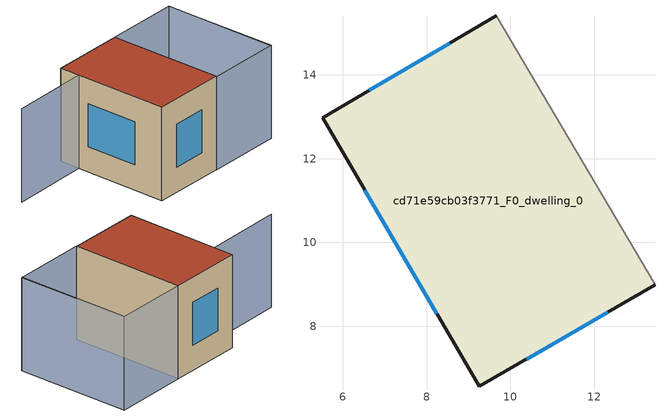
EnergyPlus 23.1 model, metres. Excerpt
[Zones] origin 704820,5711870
cd71e59cb03f3771_F0_dwelling_0
 floor ground (EU_floor_Construction): 9.67,15.42 13.45,8.99 9.25,6.56 5.51,12.98 z0
 wall outside (EU_wall_Construction): 9.67,15.42 5.51,12.98 9.25,6.56 13.45,8.99 z0:6
 wall adiabatic (EU_wall_Construction): 13.45,8.99 9.67,15.42 z0:6
 window (EU_Window_Construction): 8.55,14.76 6.63,13.64 / 10.39,7.22 12.32,8.33 / 6.52,11.25 8.24,8.29 z1.62:4.38
 roof outside (EU_roof_Construction): 13.45,8.99 9.67,15.42 5.51,12.98 9.25,6.56 z6
shading: 1.73,9.15 6.18,11.83 / 17.64,11.4 13.87,17.85 / 13.47,8.97 9.67,15.42 / 9.67,15.42 13.87,17.89 / 13.87,17.89 17.67,11.44 / 17.67,11.44 13.47,8.97 z0:6
[Building]
EU S2 Campaign: North Axis=0; Terrain=City; Solar Distribution=FullExterior
[Site:Location]
London: Latitude=51.5; Longitude=-0.5; Time Zone=0; Elevation=25
[SizingPeriod:WeatherFileDays]
AnnualSizingPeriod: Begin Month=1; Begin Day of Month=1; End Month=12; End Day of Month=31; Day of Week for Start Day=Monday; Use Weather File Daylight Saving Period=No; Use Weather File Rain and Snow Indicators=No
[MATERIAL]
EU_InternalMass_Material: Roughness=MediumRough; Thickness=0.1; Conductivity=1; Density=1800; Specific Heat=900; Thermal Absorptance=0.9; Solar Absorptance=0.7; Visible Absorptance=0.7
[MATERIAL:NOMASS] Roughness=MediumRough; Thermal Absorptance=0.9; Solar Absorptance=0.7; Visible Absorptance=0.7
Name | Thermal Resistance
EU_wall_NoMass | 0.555556
EU_roof_NoMass | 0.510204
EU_floor_NoMass | 1.68919
[WINDOWMATERIAL:SIMPLEGLAZINGSYSTEM]
EU_Window_SimpleGlazing: UFactor=3.96; Solar Heat Gain Coefficient=0.85; Visible Transmittance=0.85
[CONSTRUCTION]
EU_wall_Construction: EU_wall_NoMass
EU_roof_Construction: EU_roof_NoMass
EU_floor_Construction: EU_floor_NoMass
EU_InternalMass_Construction: EU_InternalMass_Material
EU_Window_Construction: EU_Window_SimpleGlazing
[ZONE]
cd71e59cb03f3771_F0_dwelling_0: Type=1; Multiplier=1; Ceiling Height=autocalculate; Volume=216.031; Floor Area=autocalculate; Part of Total Floor Area=Yes
[INTERNALMASS]
cd71e59cb03f3771_F0_dwelling_0_EU_InternalMass: Construction=EU_InternalMass_Construction; Zone or ZoneList=cd71e59cb03f3771_F0_dwelling_0; Surface Area=36.005
[OTHEREQUIPMENT]
EU_Step8_InternalGain_cd71e59cb03f3771_F0_dwelling_0_f000: Fuel Type=Electricity; Zone or ZoneList or Space or SpaceList=cd71e59cb03f3771_F0_dwelling_0; Schedule=EU_Step8_GainSchedule_cd71e59cb03f3771_F0_dwelling_0_f000; Design Level Calculation Method=Watts/Area; Power per Zone Floor Area=1; Fraction Latent=0; Fraction Radiant=0; Fraction Lost=0; Carbon Dioxide Generation Rate=0; EndUse Subcategory=EU_Step8_InternalGains
[ZONEVENTILATION:DESIGNFLOWRATE]
EU_ConstantAir_cd71e59cb03f3771_F0_dwelling_0: Zone or ZoneList or Space or SpaceList=cd71e59cb03f3771_F0_dwelling_0; Schedule=EU_AlwaysOn; Design Flow Rate Calculation Method=AirChanges/Hour; Air Changes per Hour=0.48; Ventilation Type=Natural; Fan Pressure Rise=0; Fan Total Efficiency=1; Constant Term Coefficient=1; Temperature Term Coefficient=0; Velocity Term Coefficient=0; Velocity Squared Term Coefficient=0; Minimum Indoor Temperature=-100; Maximum Indoor Temperature=100; Delta Temperature=-100; Minimum Outdoor Temperature=-100; Maximum Outdoor Temperature=100; Maximum Wind Speed=40
[HVACTEMPLATE:THERMOSTAT]
EU_HeatOnly_cd71e59cb03f3771_F0_dwelling_0: Constant Heating Setpoint=20; Constant Cooling Setpoint=50
[HVACTEMPLATE:ZONE:IDEALLOADSAIRSYSTEM]
cd71e59cb03f3771_F0_dwelling_0: Template Thermostat=EU_HeatOnly_cd71e59cb03f3771_F0_dwelling_0; System Availability Schedule=EU_AlwaysOn; Maximum Heating Supply Air Temperature=50; Minimum Cooling Supply Air Temperature=13; Maximum Heating Supply Air Humidity Ratio=0.0156; Minimum Cooling Supply Air Humidity Ratio=0.0077; Heating Limit=NoLimit; Cooling Limit=NoLimit; Heating Availability Schedule=EU_AlwaysOn; Cooling Availability Schedule=EU_CoolingOff; Dehumidification Control Type=ConstantSensibleHeatRatio; Cooling Sensible Heat Ratio=0.7; Dehumidification Setpoint=60; Humidification Control Type=None; Humidification Setpoint=30; Outdoor Air Method=None; Outdoor Air Flow Rate per Person=0.00944; Outdoor Air Flow Rate per Zone Floor Area=0; Outdoor Air Flow Rate per Zone=0; Demand Controlled Ventilation Type=None; Outdoor Air Economizer Type=NoEconomizer; Heat Recovery Type=None; Sensible Heat Recovery Effectiveness=0.7; Latent Heat Recovery Effectiveness=0.65
[SIZING:ZONE]
cd71e59cb03f3771_F0_dwelling_0: Zone Cooling Design Supply Air Temperature Input Method=SupplyAirTemperature; Zone Cooling Design Supply Air Temperature=13; Zone Heating Design Supply Air Temperature Input Method=SupplyAirTemperature; Zone Heating Design Supply Air Temperature=50; Zone Cooling Design Supply Air Humidity Ratio=0.008; Zone Heating Design Supply Air Humidity Ratio=0.008; Cooling Design Air Flow Method=DesignDay; Cooling Design Air Flow Rate=0; Cooling Minimum Air Flow per Zone Floor Area=0.000762; Cooling Minimum Air Flow=0; Cooling Minimum Air Flow Fraction=0.2; Heating Design Air Flow Method=DesignDay; Heating Design Air Flow Rate=0; Heating Maximum Air Flow per Zone Floor Area=0.002032; Heating Maximum Air Flow=0.141576; Heating Maximum Air Flow Fraction=0.3; Account for Dedicated Outdoor Air System=No; Dedicated Outdoor Air System Control Strategy=NeutralSupplyAir; Dedicated Outdoor Air Low Setpoint Temperature for Design=autosize; Dedicated Outdoor Air High Setpoint Temperature for Design=autosize; Zone Load Sizing Method=Sensible Load Only No Latent Load; Zone Latent Cooling Design Supply Air Humidity Ratio Input Method=HumidityRatioDifference; Zone Cooling Design Supply Air Humidity Ratio Difference=0.005; Zone Latent Heating Design Supply Air Humidity Ratio Input Method=HumidityRatioDifference; Zone Humidification Design Supply Air Humidity Ratio Difference=0.005
[SCHEDULE:CONSTANT]
Name | Hourly Value
EU_AlwaysOn | 1
EU_CoolingOff | 0
[SCHEDULE:FILE]
EU_Step8_GainSchedule_cd71e59cb03f3771_F0_dwelling_0_f000: File=../../schedules/cd71e59cb03f3771/cd71e59cb03f3771_F0_dwelling_0_f000_gain.csv; Column Number=1; Rows to Skip at Top=0; Number of Hours of Data=8760; Column Separator=Comma; Interpolate to Timestep=No; Minutes per Item=60; Adjust Schedule for Daylight Savings=Yes
